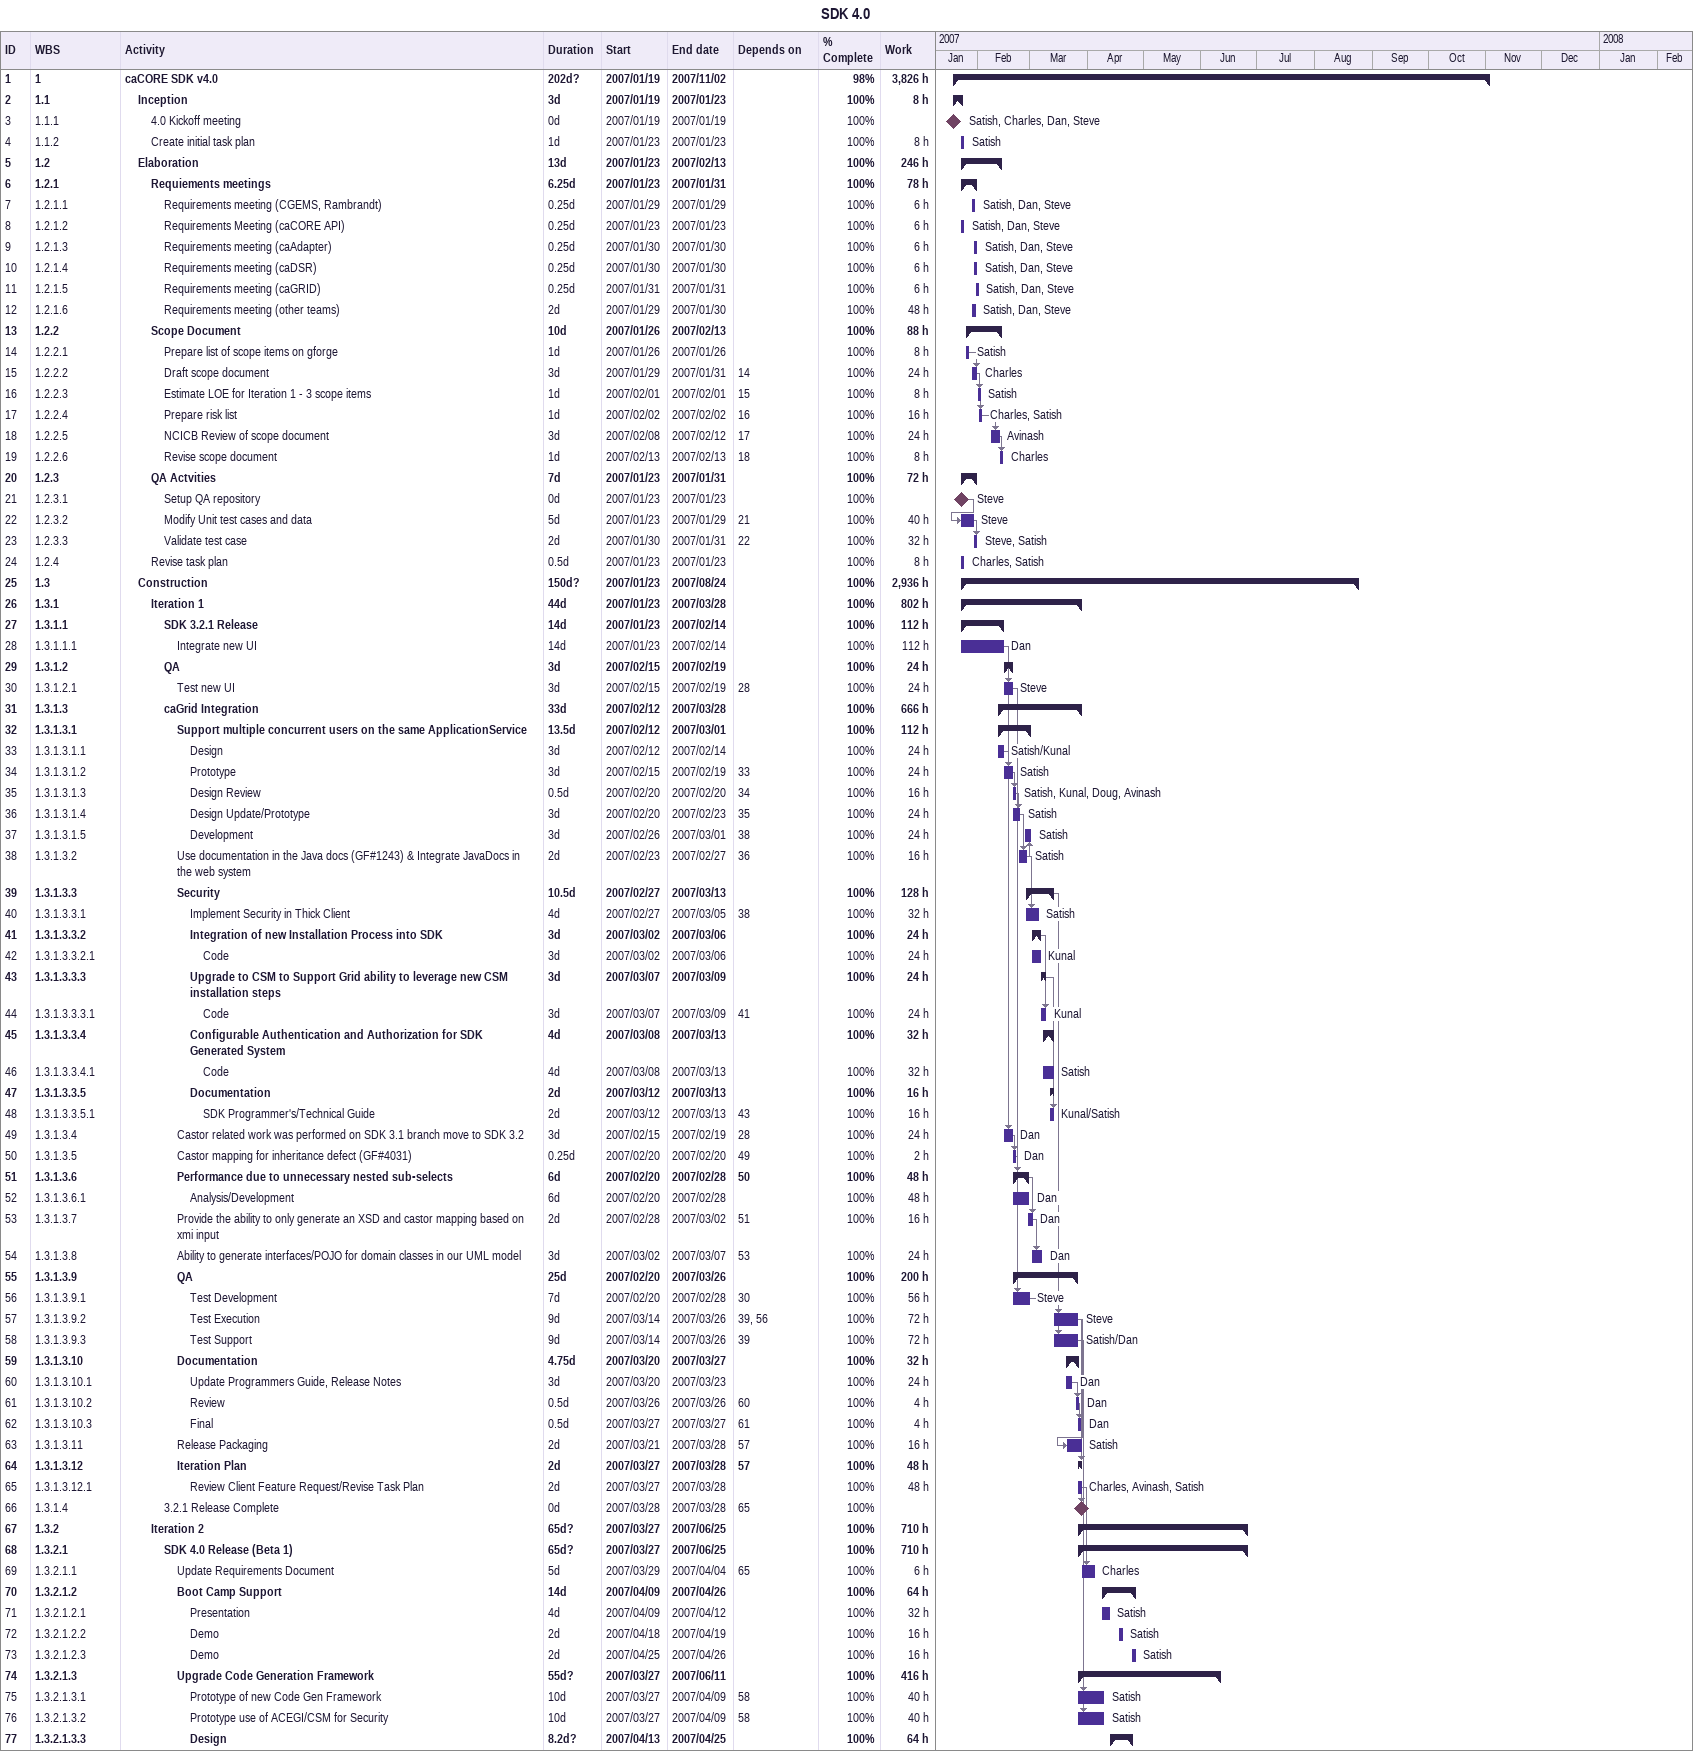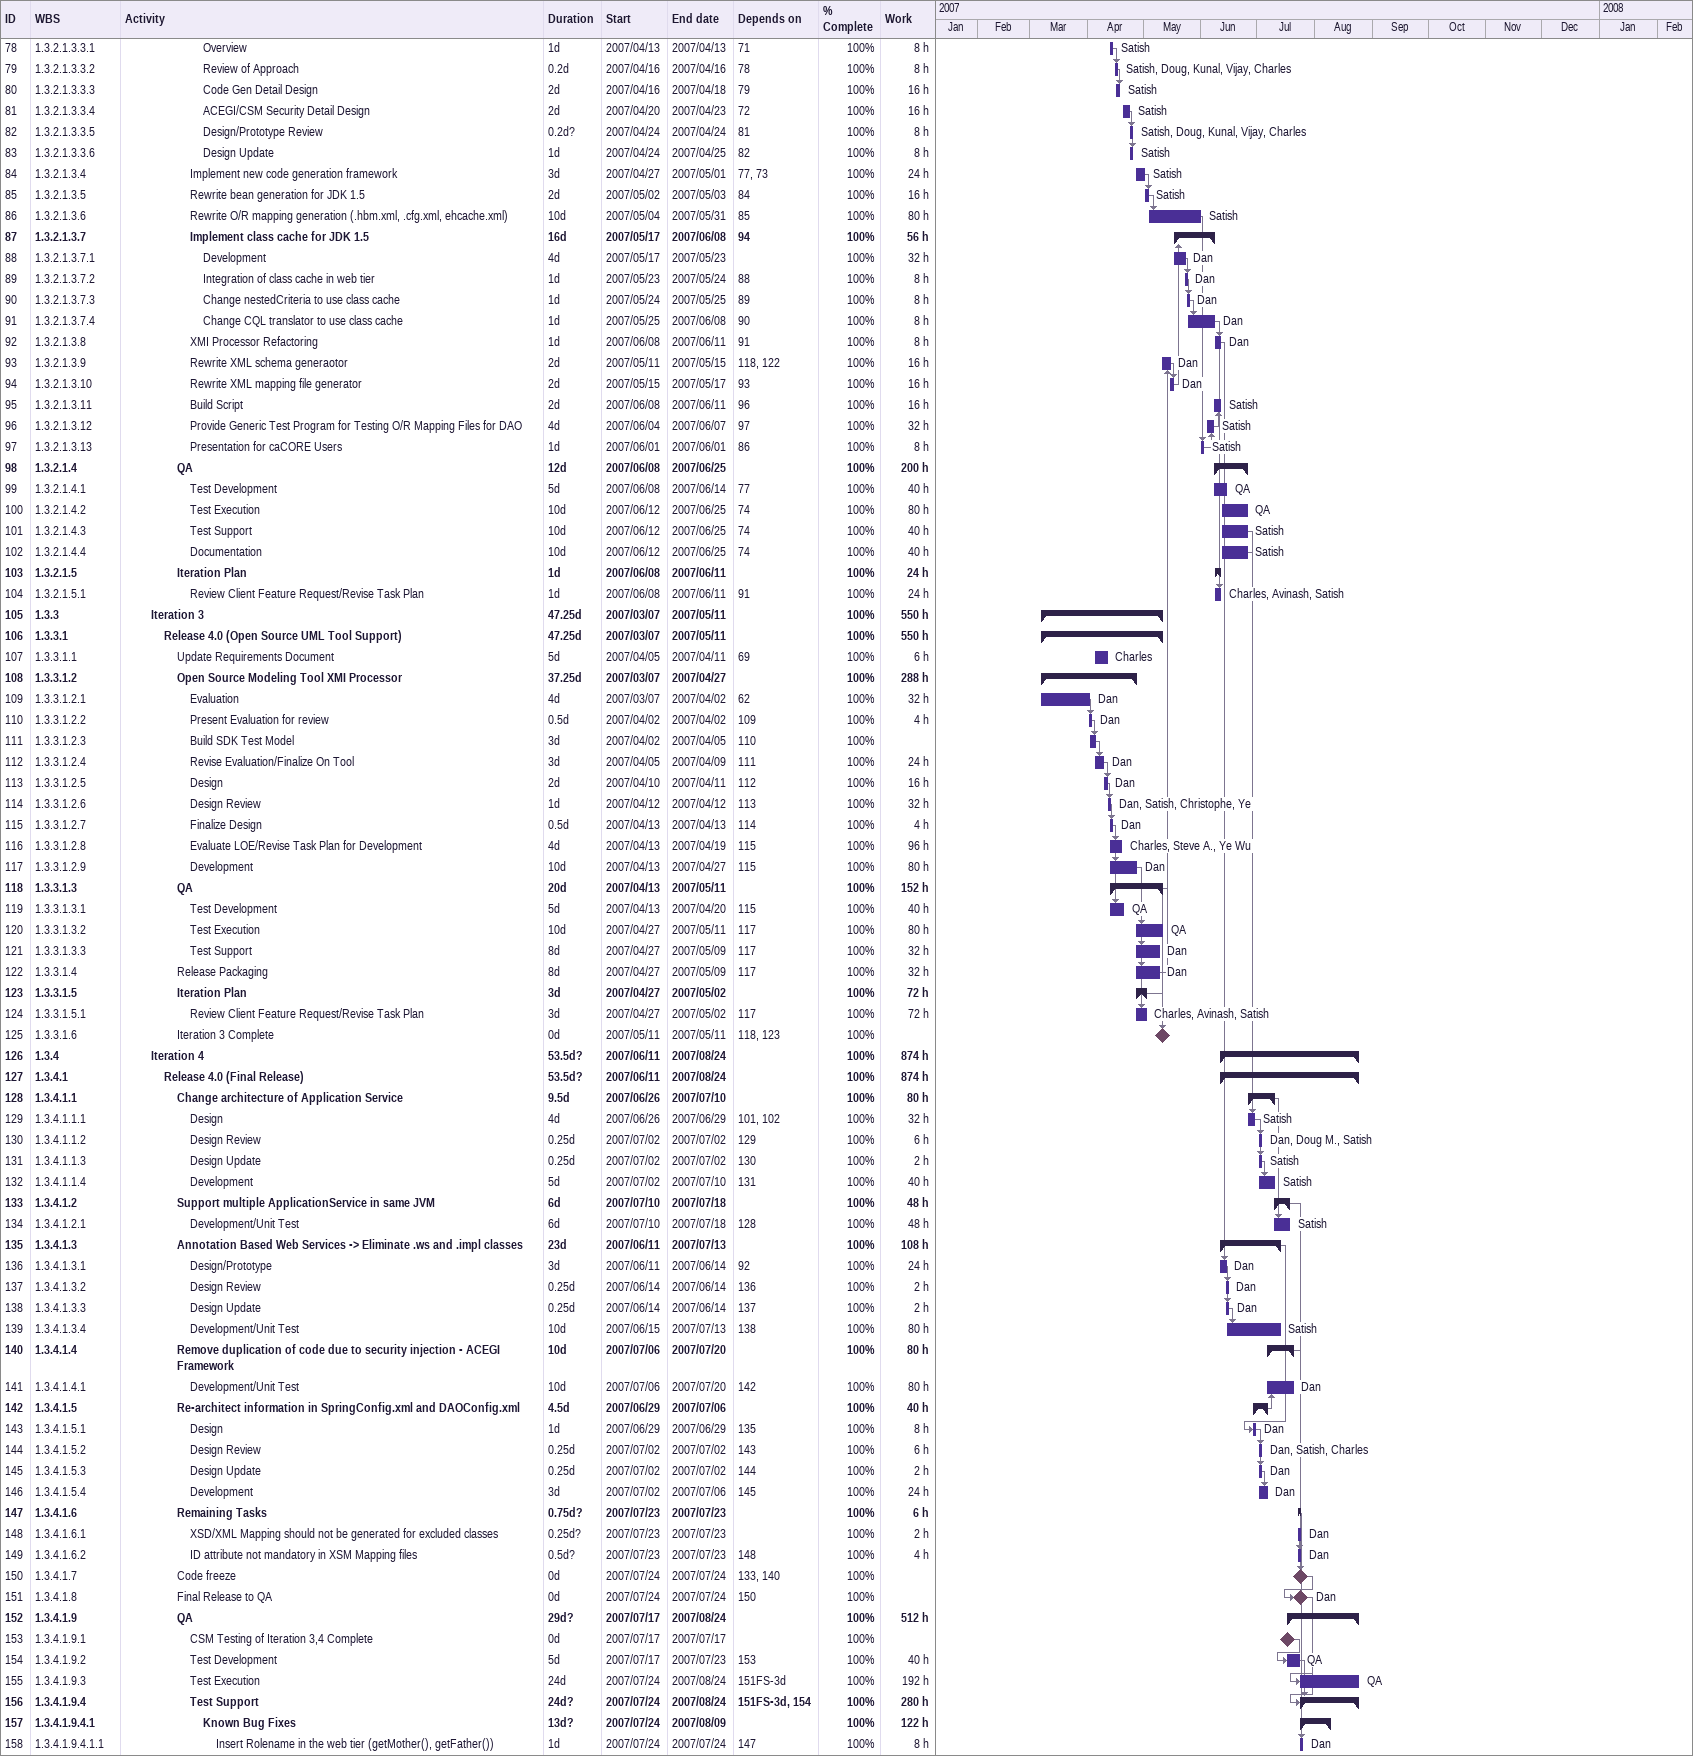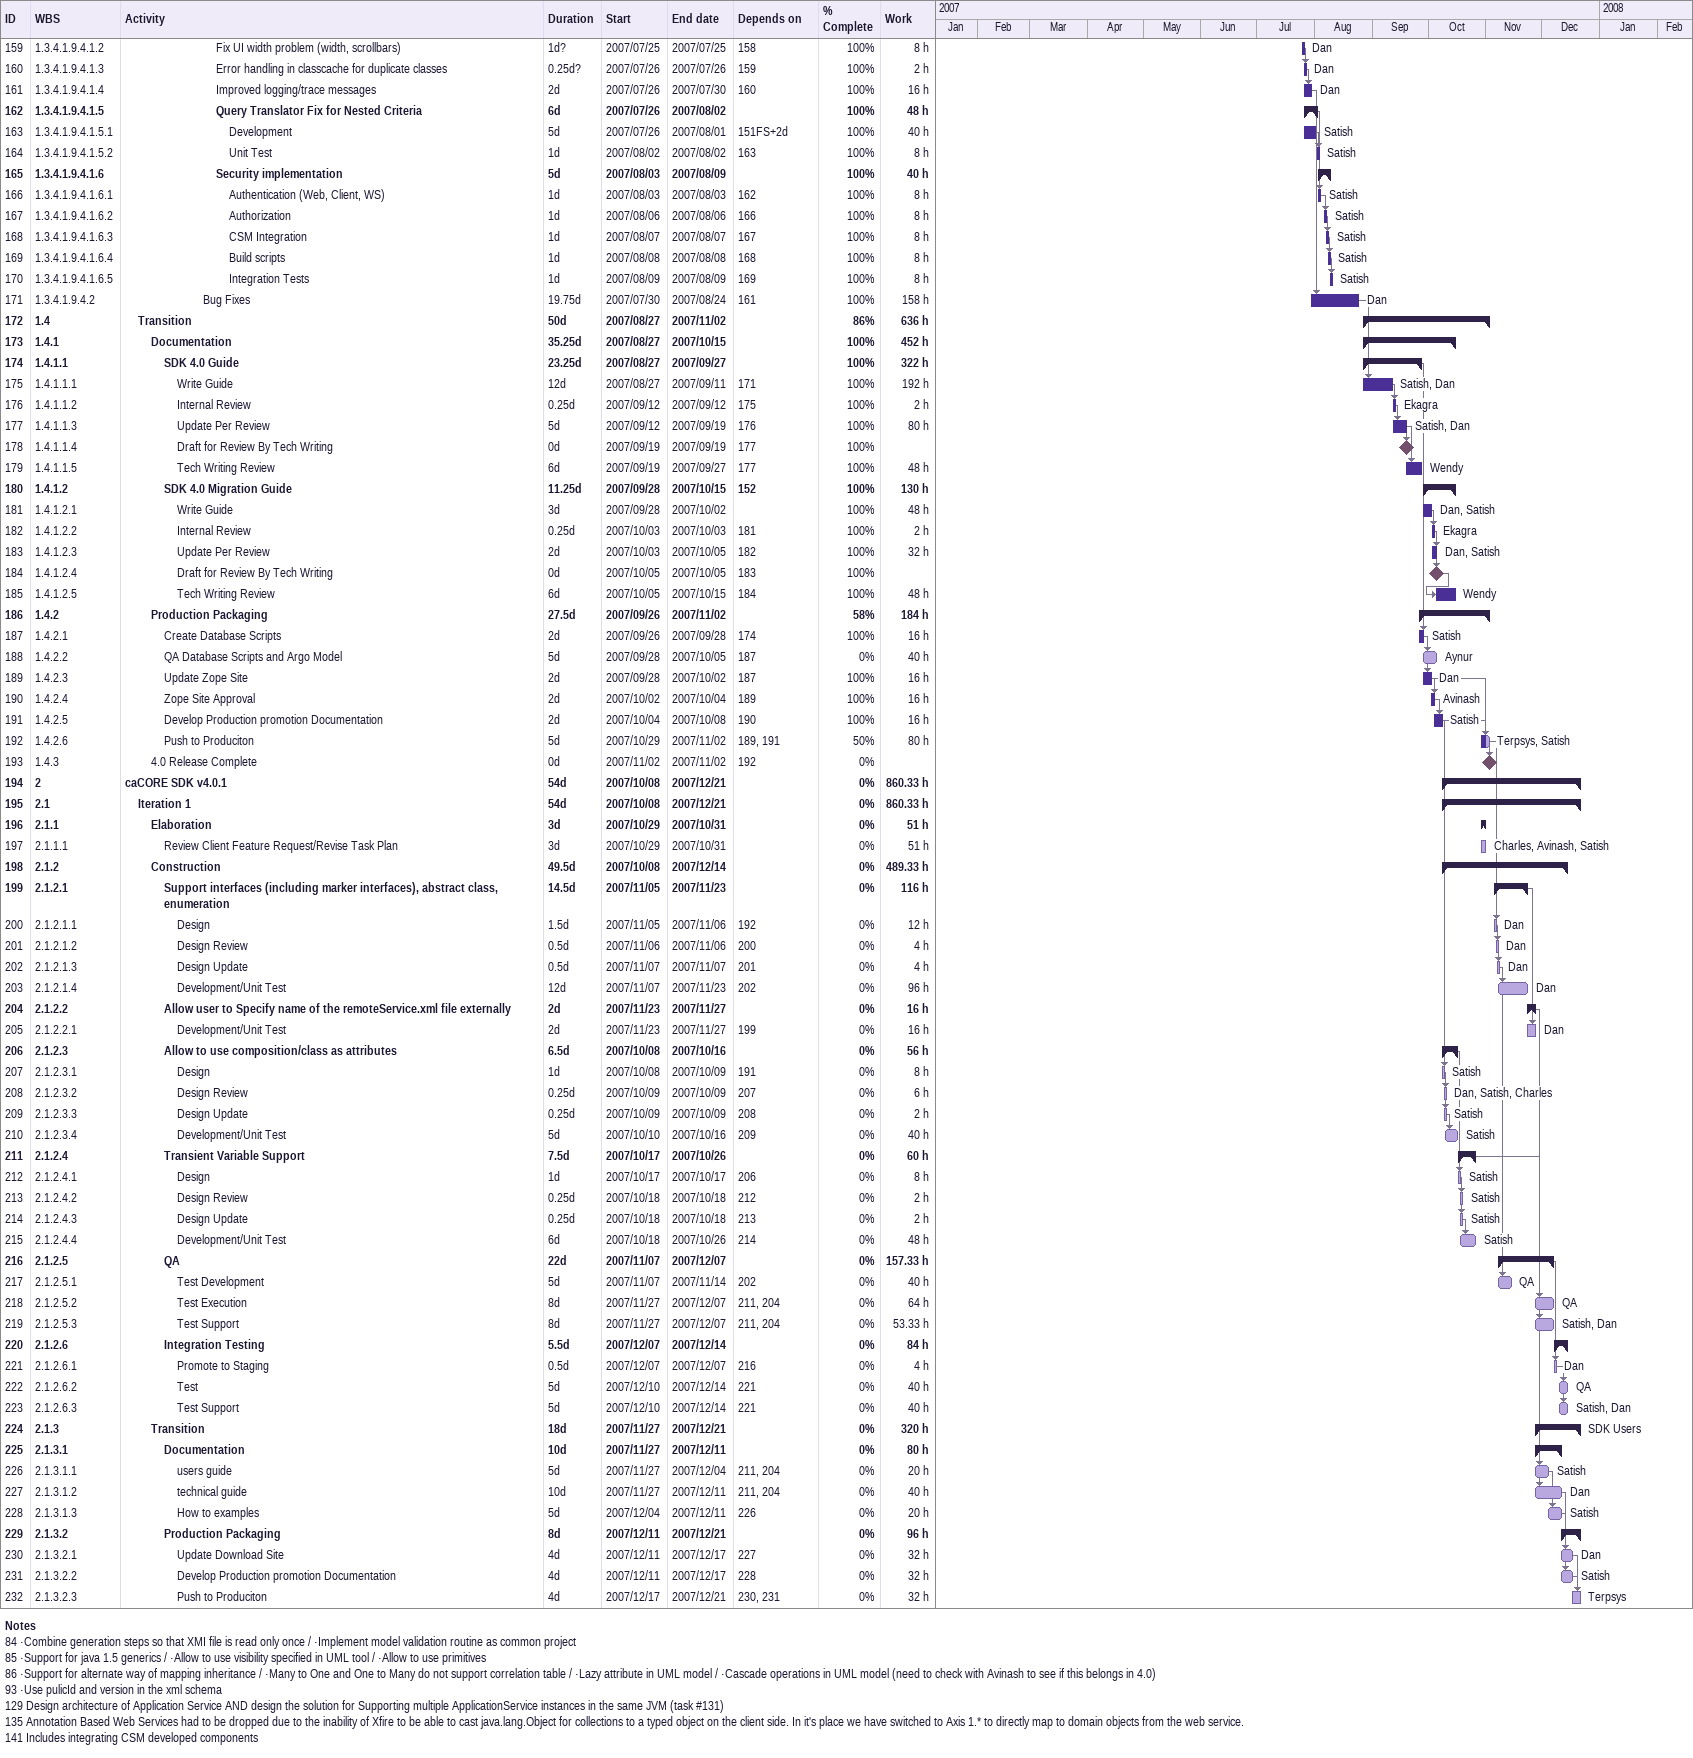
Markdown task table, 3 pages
SDK 4.0

| ID | WBS | Task | Duration | Start | Finish | Predecessors | Resources | % complete | Work (h) |
|---|---|---|---|---|---|---|---|---|---|
| 1 | 1 | **caCORE SDK v4.0** | 202d? | 2007-01-19 | 2007-11-02 |  |  | 98 | 3826 |
| 2 | 1.1 | **Inception** | 3d | 2007-01-19 | 2007-01-23 |  |  | 100 | 8 |
| 3 | 1.1.1 | 4.0 Kickoff meeting | 0d | 2007-01-19 | 2007-01-19 |  | Satish, Charles, Dan, Steve | 100 |  |
| 4 | 1.1.2 | Create initial task plan | 1d | 2007-01-23 | 2007-01-23 |  | Satish | 100 | 8 |
| 5 | 1.2 | **Elaboration** | 13d | 2007-01-23 | 2007-02-13 |  |  | 100 | 246 |
| 6 | 1.2.1 | **Requiements meetings** | 6.25d | 2007-01-23 | 2007-01-31 |  |  | 100 | 78 |
| 7 | 1.2.1.1 | Requirements meeting (CGEMS, Rambrandt) | 0.25d | 2007-01-29 | 2007-01-29 |  | Satish, Dan, Steve | 100 | 6 |
| 8 | 1.2.1.2 | Requirements Meeting (caCORE API) | 0.25d | 2007-01-23 | 2007-01-23 |  | Satish, Dan, Steve | 100 | 6 |
| 9 | 1.2.1.3 | Requirements meeting (caAdapter) | 0.25d | 2007-01-30 | 2007-01-30 |  | Satish, Dan, Steve | 100 | 6 |
| 10 | 1.2.1.4 | Requirements meeting (caDSR) | 0.25d | 2007-01-30 | 2007-01-30 |  | Satish, Dan, Steve | 100 | 6 |
| 11 | 1.2.1.5 | Requirements meeting (caGRID) | 0.25d | 2007-01-31 | 2007-01-31 |  | Satish, Dan, Steve | 100 | 6 |
| 12 | 1.2.1.6 | Requirements meeting (other teams) | 2d | 2007-01-29 | 2007-01-30 |  | Satish, Dan, Steve | 100 | 48 |
| 13 | 1.2.2 | **Scope Document** | 10d | 2007-01-26 | 2007-02-13 |  |  | 100 | 88 |
| 14 | 1.2.2.1 | Prepare list of scope items on gforge | 1d | 2007-01-26 | 2007-01-26 |  | Satish | 100 | 8 |
| 15 | 1.2.2.2 | Draft scope document | 3d | 2007-01-29 | 2007-01-31 | 14 | Charles | 100 | 24 |
| 16 | 1.2.2.3 | Estimate LOE for Iteration 1 - 3 scope items | 1d | 2007-02-01 | 2007-02-01 | 15 | Satish | 100 | 8 |
| 17 | 1.2.2.4 | Prepare risk list | 1d | 2007-02-02 | 2007-02-02 | 16 | Charles, Satish | 100 | 16 |
| 18 | 1.2.2.5 | NCICB Review of scope document | 3d | 2007-02-08 | 2007-02-12 | 17 | Avinash | 100 | 24 |
| 19 | 1.2.2.6 | Revise scope document | 1d | 2007-02-13 | 2007-02-13 | 18 | Charles | 100 | 8 |
| 20 | 1.2.3 | **QA Actvities** | 7d | 2007-01-23 | 2007-01-31 |  |  | 100 | 72 |
| 21 | 1.2.3.1 | Setup QA repository | 0d | 2007-01-23 | 2007-01-23 |  | Steve | 100 |  |
| 22 | 1.2.3.2 | Modify Unit test cases and data | 5d | 2007-01-23 | 2007-01-29 | 21 | Steve | 100 | 40 |
| 23 | 1.2.3.3 | Validate test case | 2d | 2007-01-30 | 2007-01-31 | 22 | Steve, Satish | 100 | 32 |
| 24 | 1.2.4 | Revise task plan | 0.5d | 2007-01-23 | 2007-01-23 |  | Charles, Satish | 100 | 8 |
| 25 | 1.3 | **Construction** | 150d? | 2007-01-23 | 2007-08-24 |  |  | 100 | 2936 |
| 26 | 1.3.1 | **Iteration 1** | 44d | 2007-01-23 | 2007-03-28 |  |  | 100 | 802 |
| 27 | 1.3.1.1 | **SDK 3.2.1 Release** | 14d | 2007-01-23 | 2007-02-14 |  |  | 100 | 112 |
| 28 | 1.3.1.1.1 | Integrate new UI | 14d | 2007-01-23 | 2007-02-14 |  | Dan | 100 | 112 |
| 29 | 1.3.1.2 | **QA** | 3d | 2007-02-15 | 2007-02-19 |  |  | 100 | 24 |
| 30 | 1.3.1.2.1 | Test new UI | 3d | 2007-02-15 | 2007-02-19 | 28 | Steve | 100 | 24 |
| 31 | 1.3.1.3 | **caGrid Integration** | 33d | 2007-02-12 | 2007-03-28 |  |  | 100 | 666 |
| 32 | 1.3.1.3.1 | **Support multiple concurrent users on the same ApplicationService** | 13.5d | 2007-02-12 | 2007-03-01 |  |  | 100 | 112 |
| 33 | 1.3.1.3.1.1 | Design | 3d | 2007-02-12 | 2007-02-14 |  | Satish/Kunal | 100 | 24 |
| 34 | 1.3.1.3.1.2 | Prototype | 3d | 2007-02-15 | 2007-02-19 | 33 | Satish | 100 | 24 |
| 35 | 1.3.1.3.1.3 | Design Review | 0.5d | 2007-02-20 | 2007-02-20 | 34 | Satish, Kunal, Doug, Avinash | 100 | 16 |
| 36 | 1.3.1.3.1.4 | Design Update/Prototype | 3d | 2007-02-20 | 2007-02-23 | 35 | Satish | 100 | 24 |
| 37 | 1.3.1.3.1.5 | Development | 3d | 2007-02-26 | 2007-03-01 | 38 | Satish | 100 | 24 |
| 38 | 1.3.1.3.2 | Use documentation in the Java docs (GF#1243) & Integrate JavaDocs in the web system | 2d | 2007-02-23 | 2007-02-27 | 36 | Satish | 100 | 16 |
| 39 | 1.3.1.3.3 | **Security** | 10.5d | 2007-02-27 | 2007-03-13 |  |  | 100 | 128 |
| 40 | 1.3.1.3.3.1 | Implement Security in Thick Client | 4d | 2007-02-27 | 2007-03-05 | 38 | Satish | 100 | 32 |
| 41 | 1.3.1.3.3.2 | **Integration of new Installation Process into SDK** | 3d | 2007-03-02 | 2007-03-06 |  |  | 100 | 24 |
| 42 | 1.3.1.3.3.2.1 | Code | 3d | 2007-03-02 | 2007-03-06 |  | Kunal | 100 | 24 |
| 43 | 1.3.1.3.3.3 | **Upgrade to CSM to Support Grid ability to leverage new CSM installation steps** | 3d | 2007-03-07 | 2007-03-09 |  |  | 100 | 24 |
| 44 | 1.3.1.3.3.3.1 | Code | 3d | 2007-03-07 | 2007-03-09 | 41 | Kunal | 100 | 24 |
| 45 | 1.3.1.3.3.4 | **Configurable Authentication and Authorization for SDK Generated System** | 4d | 2007-03-08 | 2007-03-13 |  |  | 100 | 32 |
| 46 | 1.3.1.3.3.4.1 | Code | 4d | 2007-03-08 | 2007-03-13 |  | Satish | 100 | 32 |
| 47 | 1.3.1.3.3.5 | **Documentation** | 2d | 2007-03-12 | 2007-03-13 |  |  | 100 | 16 |
| 48 | 1.3.1.3.3.5.1 | SDK Programmer's/Technical Guide | 2d | 2007-03-12 | 2007-03-13 | 43 | Kunal/Satish | 100 | 16 |
| 49 | 1.3.1.3.4 | Castor related work was performed on SDK 3.1 branch move to SDK 3.2 | 3d | 2007-02-15 | 2007-02-19 | 28 | Dan | 100 | 24 |
| 50 | 1.3.1.3.5 | Castor mapping for inheritance defect (GF#4031) | 0.25d | 2007-02-20 | 2007-02-20 | 49 | Dan | 100 | 2 |
| 51 | 1.3.1.3.6 | **Performance due to unnecessary nested sub-selects** | 6d | 2007-02-20 | 2007-02-28 | 50 |  | 100 | 48 |
| 52 | 1.3.1.3.6.1 | Analysis/Development | 6d | 2007-02-20 | 2007-02-28 |  | Dan | 100 | 48 |
| 53 | 1.3.1.3.7 | Provide the ability to only generate an XSD and castor mapping based on xmi input | 2d | 2007-02-28 | 2007-03-02 | 51 | Dan | 100 | 16 |
| 54 | 1.3.1.3.8 | Ability to generate interfaces/POJO for domain classes in our UML model | 3d | 2007-03-02 | 2007-03-07 | 53 | Dan | 100 | 24 |
| 55 | 1.3.1.3.9 | **QA** | 25d | 2007-02-20 | 2007-03-26 |  |  | 100 | 200 |
| 56 | 1.3.1.3.9.1 | Test Development | 7d | 2007-02-20 | 2007-02-28 | 30 | Steve | 100 | 56 |
| 57 | 1.3.1.3.9.2 | Test Execution | 9d | 2007-03-14 | 2007-03-26 | 39, 56 | Steve | 100 | 72 |
| 58 | 1.3.1.3.9.3 | Test Support | 9d | 2007-03-14 | 2007-03-26 | 39 | Satish/Dan | 100 | 72 |
| 59 | 1.3.1.3.10 | **Documentation** | 4.75d | 2007-03-20 | 2007-03-27 |  |  | 100 | 32 |
| 60 | 1.3.1.3.10.1 | Update Programmers Guide, Release Notes | 3d | 2007-03-20 | 2007-03-23 |  | Dan | 100 | 24 |
| 61 | 1.3.1.3.10.2 | Review | 0.5d | 2007-03-26 | 2007-03-26 | 60 | Dan | 100 | 4 |
| 62 | 1.3.1.3.10.3 | Final | 0.5d | 2007-03-27 | 2007-03-27 | 61 | Dan | 100 | 4 |
| 63 | 1.3.1.3.11 | Release Packaging | 2d | 2007-03-21 | 2007-03-28 | 57 | Satish | 100 | 16 |
| 64 | 1.3.1.3.12 | **Iteration Plan** | 2d | 2007-03-27 | 2007-03-28 | 57 |  | 100 | 48 |
| 65 | 1.3.1.3.12.1 | Review Client Feature Request/Revise Task Plan | 2d | 2007-03-27 | 2007-03-28 |  | Charles, Avinash, Satish | 100 | 48 |
| 66 | 1.3.1.4 | 3.2.1 Release Complete | 0d | 2007-03-28 | 2007-03-28 | 65 |  | 100 |  |
| 67 | 1.3.2 | **Iteration 2** | 65d? | 2007-03-27 | 2007-06-25 |  |  | 100 | 710 |
| 68 | 1.3.2.1 | **SDK 4.0 Release (Beta 1)** | 65d? | 2007-03-27 | 2007-06-25 |  |  | 100 | 710 |
| 69 | 1.3.2.1.1 | Update Requirements Document | 5d | 2007-03-29 | 2007-04-04 | 65 | Charles | 100 | 6 |
| 70 | 1.3.2.1.2 | **Boot Camp Support** | 14d | 2007-04-09 | 2007-04-26 |  |  | 100 | 64 |
| 71 | 1.3.2.1.2.1 | Presentation | 4d | 2007-04-09 | 2007-04-12 |  | Satish | 100 | 32 |
| 72 | 1.3.2.1.2.2 | Demo | 2d | 2007-04-18 | 2007-04-19 |  | Satish | 100 | 16 |
| 73 | 1.3.2.1.2.3 | Demo | 2d | 2007-04-25 | 2007-04-26 |  | Satish | 100 | 16 |
| 74 | 1.3.2.1.3 | **Upgrade Code Generation Framework** | 55d? | 2007-03-27 | 2007-06-11 |  |  | 100 | 416 |
| 75 | 1.3.2.1.3.1 | Prototype of new Code Gen Framework | 10d | 2007-03-27 | 2007-04-09 | 58 | Satish | 100 | 40 |
| 76 | 1.3.2.1.3.2 | Prototype use of ACEGI/CSM for Security | 10d | 2007-03-27 | 2007-04-09 | 58 | Satish | 100 | 40 |
| 77 | 1.3.2.1.3.3 | **Design** | 8.2d? | 2007-04-13 | 2007-04-25 |  |  | 100 | 64 |
| 78 | 1.3.2.1.3.3.1 | Overview | 1d | 2007-04-13 | 2007-04-13 | 71 | Satish | 100 | 8 |
| 79 | 1.3.2.1.3.3.2 | Review of Approach | 0.2d | 2007-04-16 | 2007-04-16 | 78 | Satish, Doug, Kunal, Vijay, Charles | 100 | 8 |
| 80 | 1.3.2.1.3.3.3 | Code Gen Detail Design | 2d | 2007-04-16 | 2007-04-18 | 79 | Satish | 100 | 16 |
| 81 | 1.3.2.1.3.3.4 | ACEGI/CSM Security Detail Design | 2d | 2007-04-20 | 2007-04-23 | 72 | Satish | 100 | 16 |
| 82 | 1.3.2.1.3.3.5 | Design/Prototype Review | 0.2d? | 2007-04-24 | 2007-04-24 | 81 | Satish, Doug, Kunal, Vijay, Charles | 100 | 8 |
| 83 | 1.3.2.1.3.3.6 | Design Update | 1d | 2007-04-24 | 2007-04-25 | 82 | Satish | 100 | 8 |
| 84 | 1.3.2.1.3.4 | Implement new code generation framework | 3d | 2007-04-27 | 2007-05-01 | 77, 73 | Satish | 100 | 24 |
| 85 | 1.3.2.1.3.5 | Rewrite bean generation for JDK 1.5 | 2d | 2007-05-02 | 2007-05-03 | 84 | Satish | 100 | 16 |
| 86 | 1.3.2.1.3.6 | Rewrite O/R mapping generation (.hbm.xml, .cfg.xml, ehcache.xml) | 10d | 2007-05-04 | 2007-05-31 | 85 | Satish | 100 | 80 |
| 87 | 1.3.2.1.3.7 | **Implement class cache for JDK 1.5** | 16d | 2007-05-17 | 2007-06-08 | 94 |  | 100 | 56 |
| 88 | 1.3.2.1.3.7.1 | Development | 4d | 2007-05-17 | 2007-05-23 |  | Dan | 100 | 32 |
| 89 | 1.3.2.1.3.7.2 | Integration of class cache in web tier | 1d | 2007-05-23 | 2007-05-24 | 88 | Dan | 100 | 8 |
| 90 | 1.3.2.1.3.7.3 | Change nestedCriteria to use class cache | 1d | 2007-05-24 | 2007-05-25 | 89 | Dan | 100 | 8 |
| 91 | 1.3.2.1.3.7.4 | Change CQL translator to use class cache | 1d | 2007-05-25 | 2007-06-08 | 90 | Dan | 100 | 8 |
| 92 | 1.3.2.1.3.8 | XMI Processor Refactoring | 1d | 2007-06-08 | 2007-06-11 | 91 | Dan | 100 | 8 |
| 93 | 1.3.2.1.3.9 | Rewrite XML schema generaotor | 2d | 2007-05-11 | 2007-05-15 | 118, 122 | Dan | 100 | 16 |
| 94 | 1.3.2.1.3.10 | Rewrite XML mapping file generator | 2d | 2007-05-15 | 2007-05-17 | 93 | Dan | 100 | 16 |
| 95 | 1.3.2.1.3.11 | Build Script | 2d | 2007-06-08 | 2007-06-11 | 96 | Satish | 100 | 16 |
| 96 | 1.3.2.1.3.12 | Provide Generic Test Program for Testing O/R Mapping Files for DAO | 4d | 2007-06-04 | 2007-06-07 | 97 | Satish | 100 | 32 |
| 97 | 1.3.2.1.3.13 | Presentation for caCORE Users | 1d | 2007-06-01 | 2007-06-01 | 86 | Satish | 100 | 8 |
| 98 | 1.3.2.1.4 | **QA** | 12d | 2007-06-08 | 2007-06-25 |  |  | 100 | 200 |
| 99 | 1.3.2.1.4.1 | Test Development | 5d | 2007-06-08 | 2007-06-14 | 77 | QA | 100 | 40 |
| 100 | 1.3.2.1.4.2 | Test Execution | 10d | 2007-06-12 | 2007-06-25 | 74 | QA | 100 | 80 |
| 101 | 1.3.2.1.4.3 | Test Support | 10d | 2007-06-12 | 2007-06-25 | 74 | Satish | 100 | 40 |
| 102 | 1.3.2.1.4.4 | Documentation | 10d | 2007-06-12 | 2007-06-25 | 74 | Satish | 100 | 40 |
| 103 | 1.3.2.1.5 | **Iteration Plan** | 1d | 2007-06-08 | 2007-06-11 |  |  | 100 | 24 |
| 104 | 1.3.2.1.5.1 | Review Client Feature Request/Revise Task Plan | 1d | 2007-06-08 | 2007-06-11 | 91 | Charles, Avinash, Satish | 100 | 24 |
| 105 | 1.3.3 | **Iteration 3** | 47.25d | 2007-03-07 | 2007-05-11 |  |  | 100 | 550 |
| 106 | 1.3.3.1 | **Release 4.0 (Open Source UML Tool Support)** | 47.25d | 2007-03-07 | 2007-05-11 |  |  | 100 | 550 |
| 107 | 1.3.3.1.1 | Update Requirements Document | 5d | 2007-04-05 | 2007-04-11 | 69 | Charles | 100 | 6 |
| 108 | 1.3.3.1.2 | **Open Source Modeling Tool XMI Processor** | 37.25d | 2007-03-07 | 2007-04-27 |  |  | 100 | 288 |
| 109 | 1.3.3.1.2.1 | Evaluation | 4d | 2007-03-07 | 2007-04-02 | 62 | Dan | 100 | 32 |
| 110 | 1.3.3.1.2.2 | Present Evaluation for review | 0.5d | 2007-04-02 | 2007-04-02 | 109 | Dan | 100 | 4 |
| 111 | 1.3.3.1.2.3 | Build SDK Test Model | 3d | 2007-04-02 | 2007-04-05 | 110 |  | 100 |  |
| 112 | 1.3.3.1.2.4 | Revise Evaluation/Finalize On Tool | 3d | 2007-04-05 | 2007-04-09 | 111 | Dan | 100 | 24 |
| 113 | 1.3.3.1.2.5 | Design | 2d | 2007-04-10 | 2007-04-11 | 112 | Dan | 100 | 16 |
| 114 | 1.3.3.1.2.6 | Design Review | 1d | 2007-04-12 | 2007-04-12 | 113 | Dan, Satish, Christophe, Ye | 100 | 32 |
| 115 | 1.3.3.1.2.7 | Finalize Design | 0.5d | 2007-04-13 | 2007-04-13 | 114 | Dan | 100 | 4 |
| 116 | 1.3.3.1.2.8 | Evaluate LOE/Revise Task Plan for Development | 4d | 2007-04-13 | 2007-04-19 | 115 | Charles, Steve A., Ye Wu | 100 | 96 |
| 117 | 1.3.3.1.2.9 | Development | 10d | 2007-04-13 | 2007-04-27 | 115 | Dan | 100 | 80 |
| 118 | 1.3.3.1.3 | **QA** | 20d | 2007-04-13 | 2007-05-11 |  |  | 100 | 152 |
| 119 | 1.3.3.1.3.1 | Test Development | 5d | 2007-04-13 | 2007-04-20 | 115 | QA | 100 | 40 |
| 120 | 1.3.3.1.3.2 | Test Execution | 10d | 2007-04-27 | 2007-05-11 | 117 | QA | 100 | 80 |
| 121 | 1.3.3.1.3.3 | Test Support | 8d | 2007-04-27 | 2007-05-09 | 117 | Dan | 100 | 32 |
| 122 | 1.3.3.1.4 | Release Packaging | 8d | 2007-04-27 | 2007-05-09 | 117 | Dan | 100 | 32 |
| 123 | 1.3.3.1.5 | **Iteration Plan** | 3d | 2007-04-27 | 2007-05-02 |  |  | 100 | 72 |
| 124 | 1.3.3.1.5.1 | Review Client Feature Request/Revise Task Plan | 3d | 2007-04-27 | 2007-05-02 | 117 | Charles, Avinash, Satish | 100 | 72 |
| 125 | 1.3.3.1.6 | Iteration 3 Complete | 0d | 2007-05-11 | 2007-05-11 | 118, 123 |  | 100 |  |
| 126 | 1.3.4 | **Iteration 4** | 53.5d? | 2007-06-11 | 2007-08-24 |  |  | 100 | 874 |
| 127 | 1.3.4.1 | **Release 4.0 (Final Release)** | 53.5d? | 2007-06-11 | 2007-08-24 |  |  | 100 | 874 |
| 128 | 1.3.4.1.1 | **Change architecture of Application Service** | 9.5d | 2007-06-26 | 2007-07-10 |  |  | 100 | 80 |
| 129 | 1.3.4.1.1.1 | Design | 4d | 2007-06-26 | 2007-06-29 | 101, 102 | Satish | 100 | 32 |
| 130 | 1.3.4.1.1.2 | Design Review | 0.25d | 2007-07-02 | 2007-07-02 | 129 | Dan, Doug M., Satish | 100 | 6 |
| 131 | 1.3.4.1.1.3 | Design Update | 0.25d | 2007-07-02 | 2007-07-02 | 130 | Satish | 100 | 2 |
| 132 | 1.3.4.1.1.4 | Development | 5d | 2007-07-02 | 2007-07-10 | 131 | Satish | 100 | 40 |
| 133 | 1.3.4.1.2 | **Support multiple ApplicationService in same JVM** | 6d | 2007-07-10 | 2007-07-18 |  |  | 100 | 48 |
| 134 | 1.3.4.1.2.1 | Development/Unit Test | 6d | 2007-07-10 | 2007-07-18 | 128 | Satish | 100 | 48 |
| 135 | 1.3.4.1.3 | **Annotation Based Web Services -> Eliminate .ws and .impl classes** | 23d | 2007-06-11 | 2007-07-13 |  |  | 100 | 108 |
| 136 | 1.3.4.1.3.1 | Design/Prototype | 3d | 2007-06-11 | 2007-06-14 | 92 | Dan | 100 | 24 |
| 137 | 1.3.4.1.3.2 | Design Review | 0.25d | 2007-06-14 | 2007-06-14 | 136 | Dan | 100 | 2 |
| 138 | 1.3.4.1.3.3 | Design Update | 0.25d | 2007-06-14 | 2007-06-14 | 137 | Dan | 100 | 2 |
| 139 | 1.3.4.1.3.4 | Development/Unit Test | 10d | 2007-06-15 | 2007-07-13 | 138 | Satish | 100 | 80 |
| 140 | 1.3.4.1.4 | **Remove duplication of code due to security injection - ACEGI Framework** | 10d | 2007-07-06 | 2007-07-20 |  |  | 100 | 80 |
| 141 | 1.3.4.1.4.1 | Development/Unit Test | 10d | 2007-07-06 | 2007-07-20 | 142 | Dan | 100 | 80 |
| 142 | 1.3.4.1.5 | **Re-architect information in SpringConfig.xml and DAOConfig.xml** | 4.5d | 2007-06-29 | 2007-07-06 |  |  | 100 | 40 |
| 143 | 1.3.4.1.5.1 | Design | 1d | 2007-06-29 | 2007-06-29 | 135 | Dan | 100 | 8 |
| 144 | 1.3.4.1.5.2 | Design Review | 0.25d | 2007-07-02 | 2007-07-02 | 143 | Dan, Satish, Charles | 100 | 6 |
| 145 | 1.3.4.1.5.3 | Design Update | 0.25d | 2007-07-02 | 2007-07-02 | 144 | Dan | 100 | 2 |
| 146 | 1.3.4.1.5.4 | Development | 3d | 2007-07-02 | 2007-07-06 | 145 | Dan | 100 | 24 |
| 147 | 1.3.4.1.6 | **Remaining Tasks** | 0.75d? | 2007-07-23 | 2007-07-23 |  |  | 100 | 6 |
| 148 | 1.3.4.1.6.1 | XSD/XML Mapping should not be generated for excluded classes | 0.25d? | 2007-07-23 | 2007-07-23 |  | Dan | 100 | 2 |
| 149 | 1.3.4.1.6.2 | ID attribute not mandatory in XSM Mapping files | 0.5d? | 2007-07-23 | 2007-07-23 | 148 | Dan | 100 | 4 |
| 150 | 1.3.4.1.7 | Code freeze | 0d | 2007-07-24 | 2007-07-24 | 133, 140 |  | 100 |  |
| 151 | 1.3.4.1.8 | Final Release to QA | 0d | 2007-07-24 | 2007-07-24 | 150 | Dan | 100 |  |
| 152 | 1.3.4.1.9 | **QA** | 29d? | 2007-07-17 | 2007-08-24 |  |  | 100 | 512 |
| 153 | 1.3.4.1.9.1 | CSM Testing of Iteration 3,4 Complete | 0d | 2007-07-17 | 2007-07-17 |  |  | 100 |  |
| 154 | 1.3.4.1.9.2 | Test Development | 5d | 2007-07-17 | 2007-07-23 | 153 | QA | 100 | 40 |
| 155 | 1.3.4.1.9.3 | Test Execution | 24d | 2007-07-24 | 2007-08-24 | 151FS-3d | QA | 100 | 192 |
| 156 | 1.3.4.1.9.4 | **Test Support** | 24d? | 2007-07-24 | 2007-08-24 | 151FS-3d, 154 |  | 100 | 280 |
| 157 | 1.3.4.1.9.4.1 | **Known Bug Fixes** | 13d? | 2007-07-24 | 2007-08-09 |  |  | 100 | 122 |
| 158 | 1.3.4.1.9.4.1.1 | Insert Rolename in the web tier (getMother(), getFather()) | 1d | 2007-07-24 | 2007-07-24 | 147 | Dan | 100 | 8 |
| 159 | 1.3.4.1.9.4.1.2 | Fix UI width problem (width, scrollbars) | 1d? | 2007-07-25 | 2007-07-25 | 158 | Dan | 100 | 8 |
| 160 | 1.3.4.1.9.4.1.3 | Error handling in classcache for duplicate classes | 0.25d? | 2007-07-26 | 2007-07-26 | 159 | Dan | 100 | 2 |
| 161 | 1.3.4.1.9.4.1.4 | Improved logging/trace messages | 2d | 2007-07-26 | 2007-07-30 | 160 | Dan | 100 | 16 |
| 162 | 1.3.4.1.9.4.1.5 | **Query Translator Fix for Nested Criteria** | 6d | 2007-07-26 | 2007-08-02 |  |  | 100 | 48 |
| 163 | 1.3.4.1.9.4.1.5.1 | Development | 5d | 2007-07-26 | 2007-08-01 | 151FS+2d | Satish | 100 | 40 |
| 164 | 1.3.4.1.9.4.1.5.2 | Unit Test | 1d | 2007-08-02 | 2007-08-02 | 163 | Satish | 100 | 8 |
| 165 | 1.3.4.1.9.4.1.6 | **Security implementation** | 5d | 2007-08-03 | 2007-08-09 |  |  | 100 | 40 |
| 166 | 1.3.4.1.9.4.1.6.1 | Authentication (Web, Client, WS) | 1d | 2007-08-03 | 2007-08-03 | 162 | Satish | 100 | 8 |
| 167 | 1.3.4.1.9.4.1.6.2 | Authorization | 1d | 2007-08-06 | 2007-08-06 | 166 | Satish | 100 | 8 |
| 168 | 1.3.4.1.9.4.1.6.3 | CSM Integration | 1d | 2007-08-07 | 2007-08-07 | 167 | Satish | 100 | 8 |
| 169 | 1.3.4.1.9.4.1.6.4 | Build scripts | 1d | 2007-08-08 | 2007-08-08 | 168 | Satish | 100 | 8 |
| 170 | 1.3.4.1.9.4.1.6.5 | Integration Tests | 1d | 2007-08-09 | 2007-08-09 | 169 | Satish | 100 | 8 |
| 171 | 1.3.4.1.9.4.2 | Bug Fixes | 19.75d | 2007-07-30 | 2007-08-24 | 161 | Dan | 100 | 158 |
| 172 | 1.4 | **Transition** | 50d | 2007-08-27 | 2007-11-02 |  |  | 86 | 636 |
| 173 | 1.4.1 | **Documentation** | 35.25d | 2007-08-27 | 2007-10-15 |  |  | 100 | 452 |
| 174 | 1.4.1.1 | **SDK 4.0 Guide** | 23.25d | 2007-08-27 | 2007-09-27 |  |  | 100 | 322 |
| 175 | 1.4.1.1.1 | Write Guide | 12d | 2007-08-27 | 2007-09-11 | 171 | Satish, Dan | 100 | 192 |
| 176 | 1.4.1.1.2 | Internal Review | 0.25d | 2007-09-12 | 2007-09-12 | 175 | Ekagra | 100 | 2 |
| 177 | 1.4.1.1.3 | Update Per Review | 5d | 2007-09-12 | 2007-09-19 | 176 | Satish, Dan | 100 | 80 |
| 178 | 1.4.1.1.4 | Draft for Review By Tech Writing | 0d | 2007-09-19 | 2007-09-19 | 177 |  | 100 |  |
| 179 | 1.4.1.1.5 | Tech Writing Review | 6d | 2007-09-19 | 2007-09-27 | 177 | Wendy | 100 | 48 |
| 180 | 1.4.1.2 | **SDK 4.0 Migration Guide** | 11.25d | 2007-09-28 | 2007-10-15 | 152 |  | 100 | 130 |
| 181 | 1.4.1.2.1 | Write Guide | 3d | 2007-09-28 | 2007-10-02 |  | Dan, Satish | 100 | 48 |
| 182 | 1.4.1.2.2 | Internal Review | 0.25d | 2007-10-03 | 2007-10-03 | 181 | Ekagra | 100 | 2 |
| 183 | 1.4.1.2.3 | Update Per Review | 2d | 2007-10-03 | 2007-10-05 | 182 | Dan, Satish | 100 | 32 |
| 184 | 1.4.1.2.4 | Draft for Review By Tech Writing | 0d | 2007-10-05 | 2007-10-05 | 183 |  | 100 |  |
| 185 | 1.4.1.2.5 | Tech Writing Review | 6d | 2007-10-05 | 2007-10-15 | 184 | Wendy | 100 | 48 |
| 186 | 1.4.2 | **Production Packaging** | 27.5d | 2007-09-26 | 2007-11-02 |  |  | 58 | 184 |
| 187 | 1.4.2.1 | Create Database Scripts | 2d | 2007-09-26 | 2007-09-28 | 174 | Satish | 100 | 16 |
| 188 | 1.4.2.2 | QA Database Scripts and Argo Model | 5d | 2007-09-28 | 2007-10-05 | 187 | Aynur | 0 | 40 |
| 189 | 1.4.2.3 | Update Zope Site | 2d | 2007-09-28 | 2007-10-02 | 187 | Dan | 100 | 16 |
| 190 | 1.4.2.4 | Zope Site Approval | 2d | 2007-10-02 | 2007-10-04 | 189 | Avinash | 100 | 16 |
| 191 | 1.4.2.5 | Develop Production promotion Documentation | 2d | 2007-10-04 | 2007-10-08 | 190 | Satish | 100 | 16 |
| 192 | 1.4.2.6 | Push to Produciton | 5d | 2007-10-29 | 2007-11-02 | 189, 191 | Terpsys, Satish | 50 | 80 |
| 193 | 1.4.3 | 4.0 Release Complete | 0d | 2007-11-02 | 2007-11-02 | 192 |  | 0 |  |
| 194 | 2 | **caCORE SDK v4.0.1** | 54d | 2007-10-08 | 2007-12-21 |  |  | 0 | 860.33 |
| 195 | 2.1 | **Iteration 1** | 54d | 2007-10-08 | 2007-12-21 |  |  | 0 | 860.33 |
| 196 | 2.1.1 | **Elaboration** | 3d | 2007-10-29 | 2007-10-31 |  |  | 0 | 51 |
| 197 | 2.1.1.1 | Review Client Feature Request/Revise Task Plan | 3d | 2007-10-29 | 2007-10-31 |  | Charles, Avinash, Satish | 0 | 51 |
| 198 | 2.1.2 | **Construction** | 49.5d | 2007-10-08 | 2007-12-14 |  |  | 0 | 489.33 |
| 199 | 2.1.2.1 | **Support interfaces (including marker interfaces), abstract class, enumeration** | 14.5d | 2007-11-05 | 2007-11-23 |  |  | 0 | 116 |
| 200 | 2.1.2.1.1 | Design | 1.5d | 2007-11-05 | 2007-11-06 | 192 | Dan | 0 | 12 |
| 201 | 2.1.2.1.2 | Design Review | 0.5d | 2007-11-06 | 2007-11-06 | 200 | Dan | 0 | 4 |
| 202 | 2.1.2.1.3 | Design Update | 0.5d | 2007-11-07 | 2007-11-07 | 201 | Dan | 0 | 4 |
| 203 | 2.1.2.1.4 | Development/Unit Test | 12d | 2007-11-07 | 2007-11-23 | 202 | Dan | 0 | 96 |
| 204 | 2.1.2.2 | **Allow user to Specify name of the remoteService.xml file externally** | 2d | 2007-11-23 | 2007-11-27 |  |  | 0 | 16 |
| 205 | 2.1.2.2.1 | Development/Unit Test | 2d | 2007-11-23 | 2007-11-27 | 199 | Dan | 0 | 16 |
| 206 | 2.1.2.3 | **Allow to use composition/class as attributes** | 6.5d | 2007-10-08 | 2007-10-16 |  |  | 0 | 56 |
| 207 | 2.1.2.3.1 | Design | 1d | 2007-10-08 | 2007-10-09 | 191 | Satish | 0 | 8 |
| 208 | 2.1.2.3.2 | Design Review | 0.25d | 2007-10-09 | 2007-10-09 | 207 | Dan, Satish, Charles | 0 | 6 |
| 209 | 2.1.2.3.3 | Design Update | 0.25d | 2007-10-09 | 2007-10-09 | 208 | Satish | 0 | 2 |
| 210 | 2.1.2.3.4 | Development/Unit Test | 5d | 2007-10-10 | 2007-10-16 | 209 | Satish | 0 | 40 |
| 211 | 2.1.2.4 | **Transient Variable Support** | 7.5d | 2007-10-17 | 2007-10-26 |  |  | 0 | 60 |
| 212 | 2.1.2.4.1 | Design | 1d | 2007-10-17 | 2007-10-17 | 206 | Satish | 0 | 8 |
| 213 | 2.1.2.4.2 | Design Review | 0.25d | 2007-10-18 | 2007-10-18 | 212 | Satish | 0 | 2 |
| 214 | 2.1.2.4.3 | Design Update | 0.25d | 2007-10-18 | 2007-10-18 | 213 | Satish | 0 | 2 |
| 215 | 2.1.2.4.4 | Development/Unit Test | 6d | 2007-10-18 | 2007-10-26 | 214 | Satish | 0 | 48 |
| 216 | 2.1.2.5 | **QA** | 22d | 2007-11-07 | 2007-12-07 |  |  | 0 | 157.33 |
| 217 | 2.1.2.5.1 | Test Development | 5d | 2007-11-07 | 2007-11-14 | 202 | QA | 0 | 40 |
| 218 | 2.1.2.5.2 | Test Execution | 8d | 2007-11-27 | 2007-12-07 | 211, 204 | QA | 0 | 64 |
| 219 | 2.1.2.5.3 | Test Support | 8d | 2007-11-27 | 2007-12-07 | 211, 204 | Satish, Dan | 0 | 53.33 |
| 220 | 2.1.2.6 | **Integration Testing** | 5.5d | 2007-12-07 | 2007-12-14 |  |  | 0 | 84 |
| 221 | 2.1.2.6.1 | Promote to Staging | 0.5d | 2007-12-07 | 2007-12-07 | 216 | Dan | 0 | 4 |
| 222 | 2.1.2.6.2 | Test | 5d | 2007-12-10 | 2007-12-14 | 221 | QA | 0 | 40 |
| 223 | 2.1.2.6.3 | Test Support | 5d | 2007-12-10 | 2007-12-14 | 221 | Satish, Dan | 0 | 40 |
| 224 | 2.1.3 | **Transition** | 18d | 2007-11-27 | 2007-12-21 |  | SDK Users | 0 | 320 |
| 225 | 2.1.3.1 | **Documentation** | 10d | 2007-11-27 | 2007-12-11 |  |  | 0 | 80 |
| 226 | 2.1.3.1.1 | users guide | 5d | 2007-11-27 | 2007-12-04 | 211, 204 | Satish | 0 | 20 |
| 227 | 2.1.3.1.2 | technical guide | 10d | 2007-11-27 | 2007-12-11 | 211, 204 | Dan | 0 | 40 |
| 228 | 2.1.3.1.3 | How to examples | 5d | 2007-12-04 | 2007-12-11 | 226 | Satish | 0 | 20 |
| 229 | 2.1.3.2 | **Production Packaging** | 8d | 2007-12-11 | 2007-12-21 |  |  | 0 | 96 |
| 230 | 2.1.3.2.1 | Update Download Site | 4d | 2007-12-11 | 2007-12-17 | 227 | Dan | 0 | 32 |
| 231 | 2.1.3.2.2 | Develop Production promotion Documentation | 4d | 2007-12-11 | 2007-12-17 | 228 | Satish | 0 | 32 |
| 232 | 2.1.3.2.3 | Push to Produciton | 4d | 2007-12-17 | 2007-12-21 | 230, 231 | Terpsys | 0 | 32 |

Notes
- 84: ·Combine generation steps so that XMI file is read only once / ·Implement model validation routine as common project
- 85: ·Support for java 1.5 generics / ·Allow to use visibility specified in UML tool / ·Allow to use primitives
- 86: ·Support for alternate way of mapping inheritance / ·Many to One and One to Many do not support correlation table / ·Lazy attribute in UML model / ·Cascade operations in UML model (need to check with Avinash to see if this belongs in 4.0)
- 93: ·Use pulicId and version in the xml schema
- 129: Design architecture of Application Service AND design the solution for Supporting multiple ApplicationService instances in the same JVM (task #131)
- 135: Annotation Based Web Services had to be dropped due to the inability of Xfire to be able to cast java.lang.Object for collections to a typed object on the client side. In it's place we have switched to Axis 1.* to directly map to domain objects from the web service.
- 141: Includes integrating CSM developed components
